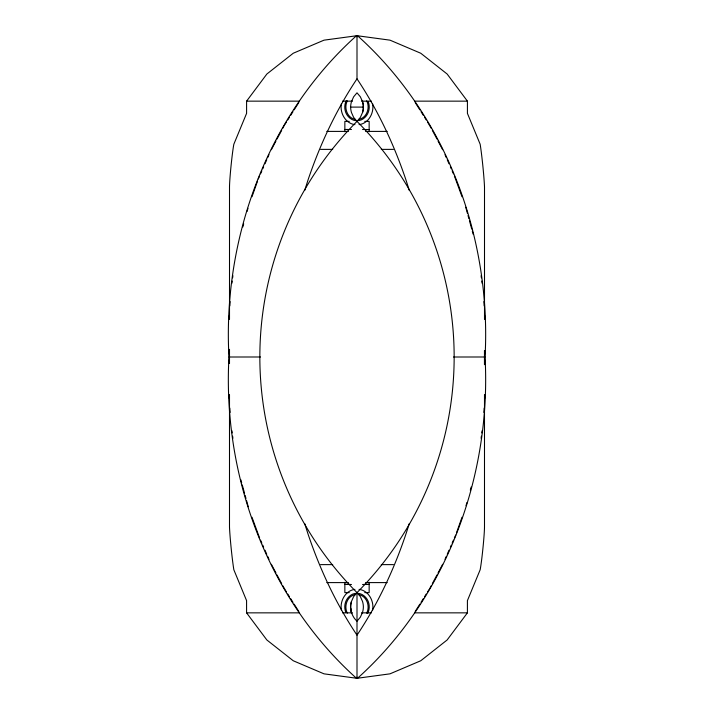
<?xml version="1.0" encoding="UTF-8"?>
<svg xmlns="http://www.w3.org/2000/svg" width="714" height="714" viewBox="0 0 714 714"><rect width="100%" height="100%" fill="white"/><g stroke="black" fill="none" stroke-linecap="round" stroke-linejoin="round"><path stroke-width="1.07" d="M357 36.209L357.527 35.7L356.509 35.7C267.322 115.739 222.447 238.333 228.962 356.991C222.438 475.667 267.322 598.261 356.509 678.3M357 677.791L356.473 678.3L357.491 678.3C446.678 598.261 491.553 475.667 485.038 357.009C491.562 238.333 446.678 115.739 357.491 35.7M357 592.62L353.644 596.601L351.449 601.5A20.706 20.706 0 0 0 350.699 605.526C350.297 611.327 352.645 617.307 357 621.18L360.356 617.199L362.542 612.3A20.777 20.777 0 0 0 363.372 606.9A20.777 20.777 0 0 0 362.542 601.5L360.356 596.601L357 592.62A334.295 334.295 0 0 1 357 121.38L353.644 117.399L351.458 112.5A20.777 20.777 0 0 1 350.628 107.1A20.777 20.777 0 0 1 351.458 101.7L353.644 96.801L357 92.82L360.356 96.801L362.551 101.7A20.706 20.706 0 0 1 363.301 105.726L363.301 108.474A20.706 20.706 0 0 1 362.551 112.5L360.356 117.399L357 121.38A334.295 334.295 0 0 1 357 592.62L357 678.3L389.996 673.837L420.751 660.762L447.151 639.958L467.411 612.853L467.411 600.626L480.156 569.772A23.865 1.062 -84.2 0 0 482.468 552.734L482.932 548.334A23.865 1.062 -84.2 0 0 484.494 527.084L484.494 394.788M341.497 103.405C339.471 112.455 345.264 123.46 354.938 124.647M372.503 610.595C374.529 601.545 368.736 590.54 359.062 589.353M242.831 226.972L243.688 223.857M247.115 211.389L247.972 208.274M466.028 505.726L466.885 502.611M470.312 490.143L471.169 487.028M251.98 196.761L257.558 181.044M456.442 532.956L462.02 517.239M347.343 100.852C343.711 107.6 347.075 117.783 355.019 119.3M366.657 613.147C370.289 606.4 366.925 596.217 358.981 594.7M258.298 178.946L259.637 175.912M260.53 173.895L261.859 170.86M262.752 168.834L263.644 166.817M264.974 163.783L266.759 159.74M267.643 157.714L268.982 154.679M445.018 559.321L446.357 556.286M447.241 554.26L449.026 550.217M450.356 547.183L451.248 545.166M452.14 543.14L453.47 540.105M454.363 538.088L455.702 535.054M346.335 100.665L345.576 102.236A15.199 15.199 0 0 0 345.844 112.714C347.62 116.944 351.583 120.47 356.295 120.702M367.665 613.335L368.424 611.764A15.199 15.199 0 0 0 368.156 601.286C366.38 597.056 362.417 593.53 357.705 593.298M356.482 36.717L357 35.7L390.005 40.163L420.751 53.238L447.16 74.042L467.42 101.147L467.42 113.374L480.156 144.228A26.543 1.178 84.2 0 1 481.932 157.491L482.387 161.525A26.543 1.178 84.2 0 1 484.503 186.916L484.503 319.212M229.497 394.788L229.497 527.084A26.543 1.178 84.2 0 0 231.613 552.475L232.068 556.509A26.543 1.178 84.2 0 0 233.844 569.772L246.58 600.626L246.58 612.853L266.84 639.958L293.249 660.762L323.995 673.837L357 678.3L357.536 677.265M271.347 149.708L275.988 140.997M277.023 139.06L281.664 130.35M282.69 128.413L284.234 125.503M429.766 588.497L431.31 585.587M432.336 583.65L436.977 574.94M438.012 573.003L442.653 564.292M229.506 319.212L229.506 186.916A23.865 1.062 -84.2 0 1 231.068 165.666L231.532 161.266A23.865 1.062 -84.2 0 1 233.844 144.228L246.589 113.374L246.589 101.147L266.849 74.042L293.249 53.238L324.004 40.163L357 35.7L357 78.843C336.303 109.804 320.354 143.719 308.377 178.946A372.485 270.651 90 0 0 304.762 190.37M284.824 124.584L286.573 121.826M287.733 119.988L289.482 117.23M290.652 115.391L292.981 111.714M294.141 109.876L298.809 102.521M415.191 611.479L419.859 604.124M421.019 602.286L423.348 598.609M424.518 596.77L426.267 594.012M427.427 592.174L429.176 589.416M358.99 119.3C366.934 117.783 370.289 107.6 366.666 100.852M359.062 124.647C368.736 123.46 374.529 112.455 372.503 103.405M354.938 589.353C345.264 590.54 339.471 601.545 341.497 610.595M355.01 594.7C347.066 596.217 343.711 606.4 347.334 613.147M357 593.316C351.734 593.12 347.236 597.261 345.567 602.036A15.199 15.199 0 0 0 345.844 612.514M246.589 101.147L299.005 101.147M342.506 101.147L352.537 101.147M361.462 101.147L371.503 101.147M414.995 101.147L467.42 101.147M350.628 107.1L363.372 107.1A20.777 20.777 0 0 1 362.551 112.5M349.271 121.38L344.853 121.38L344.853 131.715M364.729 121.38L369.147 121.38L369.147 131.715M344.853 129.475L351.484 129.475M362.525 129.475L369.147 129.564M326.78 131.403L348.37 131.403M365.639 131.403L387.229 131.403M320.568 149.378L332.715 149.378M381.294 149.378L393.432 149.378M228.953 357.009L260.485 356.991M453.515 357.009L485.047 356.991M320.568 564.622L332.706 564.622M381.285 564.622L393.432 564.622M326.771 582.597L348.361 582.597M365.63 582.597L387.22 582.597M350.378 584.436L344.853 584.436L351.475 584.525M363.622 584.436L369.147 584.436L362.516 584.525M349.271 592.62L344.853 592.62L344.853 582.285M364.729 592.62L369.147 592.62L369.147 582.285M246.58 612.853L299.005 612.853M342.497 612.853L352.537 612.853M361.462 612.853L371.494 612.853M414.995 612.853L467.411 612.853M357.527 36.717L357 35.7M356.464 677.265L357 678.3M415.2 102.521L419.859 109.876M421.028 111.714L423.357 115.391M424.518 117.23L426.267 119.988M427.436 121.826L431.31 128.413M286.564 592.174L282.69 585.587M287.733 594.012L289.482 596.77M290.643 598.609L292.972 602.286M294.141 604.124L298.8 611.479M357 78.843C377.697 109.804 393.655 143.719 405.623 178.946A372.494 270.651 -90 0 1 409.238 190.37M432.345 130.35L436.986 139.06M438.012 140.997L442.653 149.708M271.347 564.292L275.988 573.003M277.014 574.94L281.655 583.65M445.018 154.679L446.357 157.714M447.25 159.74L449.026 163.783M450.364 166.817L451.248 168.834M452.14 170.86L453.479 173.895M454.372 175.912L462.02 196.761M259.628 538.088L251.98 517.239M260.521 540.105L261.859 543.14M262.752 545.166L263.636 547.183M264.974 550.217L266.75 554.26M267.643 556.286L268.982 559.321M465.742 207.23L467.456 213.468M468.027 215.548L468.884 218.662M469.455 220.742L471.74 229.051M472.311 231.131L473.168 234.246M240.832 479.754L241.689 482.869M242.26 484.949L244.545 493.258M245.116 495.337L245.973 498.452M246.544 500.532L248.258 506.77M357 121.38L357 120.684C362.266 120.88 366.764 116.739 368.433 111.964A15.199 15.199 0 0 0 368.156 101.486M229.506 349.414L229.497 363.506M484.797 350.485A427.186 427.186 0 0 1 484.494 356.991A427.186 427.186 0 0 1 484.833 364.604M481.093 275.693A427.186 427.186 0 0 1 481.388 277.844M481.807 281.075A427.186 427.186 0 0 1 482.066 283.226M483.869 301.594A427.186 427.186 0 0 1 484.181 305.931M484.717 315.704A427.186 427.186 0 0 1 484.842 318.962M229.167 349.396A427.186 427.186 0 0 0 229.506 356.991A427.186 427.186 0 0 0 229.203 363.515M229.158 318.962A427.186 427.186 0 0 1 229.292 315.704M229.828 305.931A427.186 427.186 0 0 1 230.131 301.594M231.934 283.226A427.186 427.186 0 0 1 232.202 281.075M232.612 277.844A427.186 427.186 0 0 1 232.907 275.693M362.551 101.7A20.777 20.777 0 0 1 363.372 107.1M232.907 438.307A427.186 427.186 0 0 1 232.612 436.156M232.193 432.925A427.186 427.186 0 0 1 231.934 430.774M230.131 412.406A427.186 427.186 0 0 1 229.819 408.069M229.283 398.296A427.186 427.186 0 0 1 229.158 395.038M484.842 395.038A427.186 427.186 0 0 1 484.708 398.296M484.172 408.069A427.186 427.186 0 0 1 483.869 412.406M482.066 430.774A427.186 427.186 0 0 1 481.798 432.925M481.388 436.156A427.186 427.186 0 0 1 481.093 438.307M350.699 608.274A20.706 20.706 0 0 0 351.449 612.3A20.777 20.777 0 0 1 350.628 606.9A20.777 20.777 0 0 1 351.449 601.5M409.238 523.63A372.485 270.651 90 0 1 405.597 535.036C393.673 570.281 377.688 604.187 357 635.157C336.303 604.196 320.345 570.281 308.377 535.054A372.494 270.651 90 0 1 304.762 523.63M484.503 350.494L484.494 364.586L484.503 350.494"/></g></svg>
